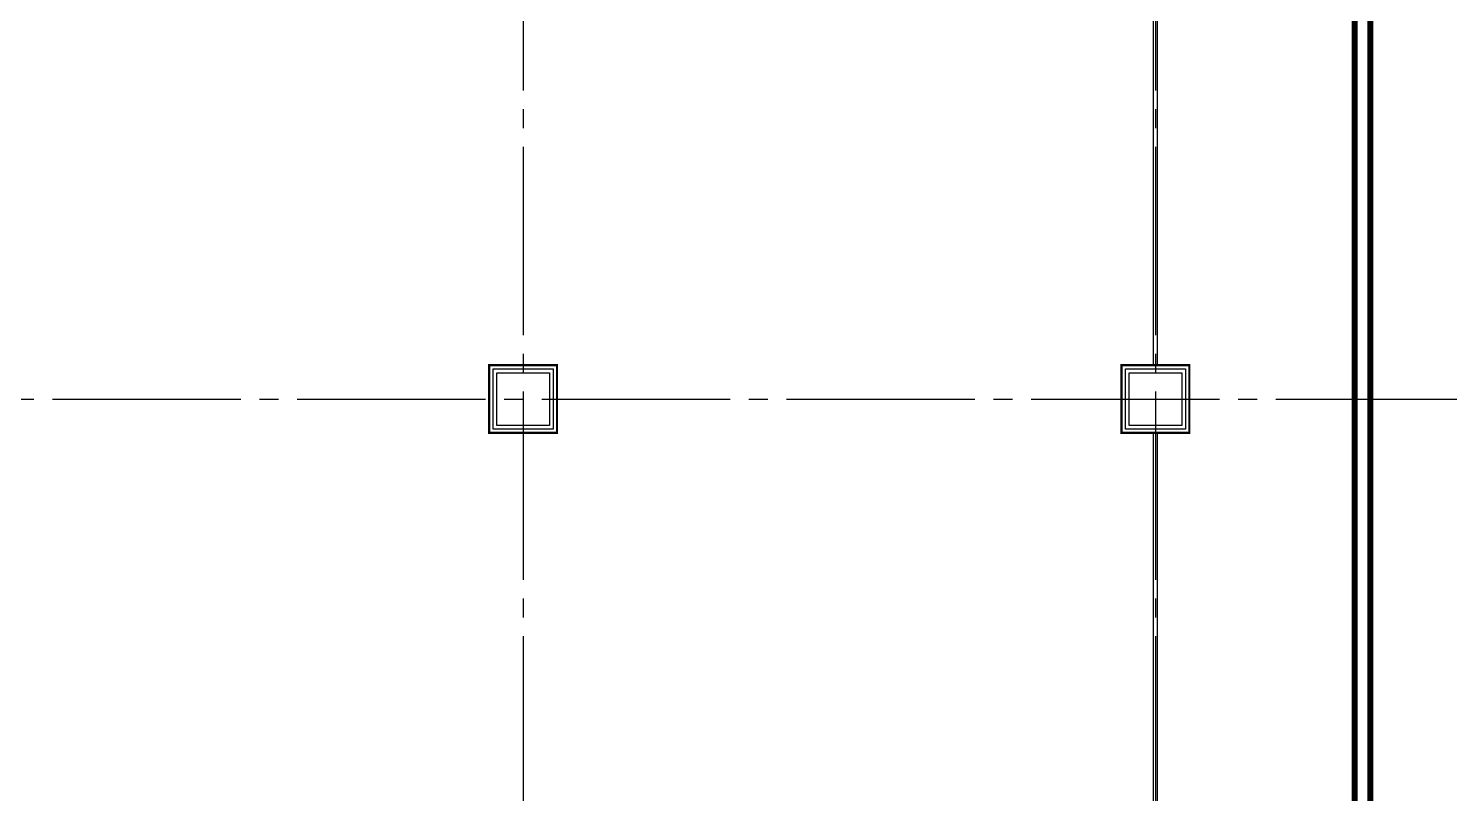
# Model space of a CAD drawing. Extents: x -18489 to 195597, y -1599 to 112111.
# Drawn here: x 2823 to 4711, y 976 to 1992 of the extents above; entities that cross this region are included whole.
import ezdxf
from ezdxf.enums import TextEntityAlignment as Align

# ---------------------------------------------------------------- set-up
doc = ezdxf.new("R2010")
doc.units = 0
doc.header["$LTSCALE"] = 100
doc.linetypes.add('X-S-FAB-L10$0$COL-CEN-LIN', pattern=[3.25, 2.5, -0.25, 0.25, -0.25])
for name, color, linetype in [('188K-SM-03-F10-ARCH-PA-Y2257103$0$K-AREA', 53, 'Continuous'), ('188K-SM-03-F10-ARCH-PA-Y2257103$0$K-AREA-細區', 53, 'Continuous'), ('188K-SM-03-F10-ARCH-PA-Y2257103$0$K-P1S-4.2-單抗', 53, 'Continuous'), ('188K-SM-03-F10-ARCH-PA-Y2257103$0$K-P2D-4.2-雙抗', 53, 'Continuous'), ('188K-SM-07-F10-MECH-CR PIPE-Y2257103$0$00_AC_CHS_12℃', 4, 'Continuous'), ('188K-SM-07-F10-MECH-CR PIPE-Y2257103$0$00_AC_CHS_20℃', 3, 'Continuous'), ('X-S-FAB-L10$0$0-DIM-TXT', 8, 'Continuous'), ('X-S-FAB-L10$0$BLOCK', 8, 'Continuous'), ('X-S-FAB-L10$0$CCL', 8, 'X-S-FAB-L10$0$COL-CEN-LIN'), ('X-S-FAB-L10$0$COL-S', 8, 'Continuous')]:
    doc.layers.add(name, color=color, linetype=linetype)
doc.styles.add('X-S-FAB-L10$0$CHINA', font='simplex.shx', dxfattribs={"width": 0.75, "bigfont": 'chineset.shx'})
doc.styles.add('X-S-FAB-L10$0$Standard', font='', dxfattribs={"width": 0.8})
doc.styles.add('X-S-FAB-L10$0$TG_NOTE_TEXT', font='simplex.shx', dxfattribs={"width": 0.75, "bigfont": 'chineset.shx'})
doc.styles.get('X-S-FAB-L10$0$Standard').set_extended_font_data('Microsoft JhengHei')

# ---------------------------------------------------------------- blocks, each defined once
blk = doc.blocks.new('X-S-FAB-L10$0$FAB2-L05')
at = {"layer": 'X-S-FAB-L10$0$CCL'}
for p, q in [((-22680, 11005), (-22680, 0)), ((-21840, 11005), (-21840, 0)), ((-26880, 2220), (1210, 2220))]:
    blk.add_line(p, q, dxfattribs=at)
at = {"layer": 'X-S-FAB-L10$0$COL-S'}
for points in [[(-22715, 2255), (-22645, 2255), (-22645, 2185), (-22715, 2185)], [(-21875, 2255), (-21805, 2255), (-21805, 2185), (-21875, 2185)]]:
    blk.add_lwpolyline(points, close=True, dxfattribs=at)
blk = doc.blocks.new('X-S-FAB-L10')
at = {"layer": 'X-S-FAB-L10$0$COL-S'}
for p, q in [((3445, 1535), (3515, 1535)), ((3445, 1465), (3445, 1535)), ((3515, 1535), (3515, 1465)), ((4285, 1535), (4355, 1535)), ((4285, 1465), (4285, 1535)), ((4355, 1535), (4355, 1465)), ((3515, 1465), (3445, 1465)), ((4355, 1465), (4285, 1465))]:
    blk.add_line(p, q, dxfattribs=at)
at = {"layer": 'X-S-FAB-L10$0$BLOCK'}
blk.add_blockref('X-S-FAB-L10$0$FAB2-L05', (26160, -720), dxfattribs=at)
at = {"style": 'X-S-FAB-L10$0$TG_NOTE_TEXT', "width": 0.5, "flags": 1}
for p in [(7463.301, 9020), (18268.251, 8649), (11197.77, 4800.167), (16485.801, 4800.167), (25420.27, 2635), (13360, 320.001, 0), (7463.301, -33.333)]:
    blk.add_attdef('WH', text='', height=20, dxfattribs=at).set_placement(p, align=Align.BOTTOM_LEFT)
at = {"width": 0.5}
for style, p in [('X-S-FAB-L10$0$TG_NOTE_TEXT', (7585, 9020)), ('X-S-FAB-L10$0$TG_NOTE_TEXT', (18389.95, 8649)), ('X-S-FAB-L10$0$TG_NOTE_TEXT', (11117.5, 4813.5)), ('X-S-FAB-L10$0$TG_NOTE_TEXT', (16607.5, 4813.5)), ('X-S-FAB-L10$0$TG_NOTE_TEXT', (25350, 2635)), ('X-S-FAB-L10$0$Standard', (13129.375, 325.001, 0)), ('X-S-FAB-L10$0$TG_NOTE_TEXT', (7585, -20))]:
    blk.add_attdef('DESC', text='', height=10, dxfattribs=dict(at, style=style)).set_placement(p, align=Align.BOTTOM_LEFT)
for tag, style, p in [('TYPE', 'X-S-FAB-L10$0$TG_NOTE_TEXT', (7619.286, 9020)), ('NO', 'X-S-FAB-L10$0$TG_NOTE_TEXT', (7650.095, 9020)), ('TYPE', 'X-S-FAB-L10$0$TG_NOTE_TEXT', (18424.236, 8649)), ('NO', 'X-S-FAB-L10$0$TG_NOTE_TEXT', (18455.045, 8649)), ('NO', 'X-S-FAB-L10$0$TG_NOTE_TEXT', (11088.595, 4813.5)), ('TYPE', 'X-S-FAB-L10$0$TG_NOTE_TEXT', (11151.786, 4813.5)), ('TYPE', 'X-S-FAB-L10$0$TG_NOTE_TEXT', (16641.786, 4813.5)), ('NO', 'X-S-FAB-L10$0$TG_NOTE_TEXT', (16672.595, 4813.5)), ('NO', 'X-S-FAB-L10$0$TG_NOTE_TEXT', (25313, 2635)), ('TYPE', 'X-S-FAB-L10$0$TG_NOTE_TEXT', (25350, 2635)), ('NO', 'X-S-FAB-L10$0$Standard', (13100, 320.001, 0)), ('TYPE', 'X-S-FAB-L10$0$Standard', (13129.375, 320.001, 0)), ('TYPE', 'X-S-FAB-L10$0$TG_NOTE_TEXT', (7619.286, -20)), ('NO', 'X-S-FAB-L10$0$TG_NOTE_TEXT', (7650.095, -20))]:
    blk.add_attdef(tag, text='', height=10, dxfattribs=dict(at, style=style)).set_placement(p, align=Align.BOTTOM_RIGHT)
for rotation, style, p in [(180, 'X-S-FAB-L10$0$Standard', (317.625, 7480)), (180, 'X-S-FAB-L10$0$Standard', (1217.625, 7480)), (90, 'X-S-FAB-L10$0$TG_NOTE_TEXT', (24310, 3647.5)), (270, 'X-S-FAB-L10$0$TG_NOTE_TEXT', (17080, 1605))]:
    blk.add_attdef('DESC', text='', height=10, rotation=rotation, dxfattribs=dict(at, style=style)).set_placement(p, align=Align.BOTTOM_LEFT)
for tag, rotation, style, p in [('TYPE', 180, 'X-S-FAB-L10$0$Standard', (317.625, 7480)), ('NO', 180, 'X-S-FAB-L10$0$Standard', (347, 7480)), ('TYPE', 180, 'X-S-FAB-L10$0$Standard', (1217.625, 7480)), ('NO', 180, 'X-S-FAB-L10$0$Standard', (1247, 7480)), ('TYPE', 90, 'X-S-FAB-L10$0$TG_NOTE_TEXT', (24310, 3647.5)), ('NO', 90, 'X-S-FAB-L10$0$TG_NOTE_TEXT', (24310, 3610.5)), ('TYPE', 270, 'X-S-FAB-L10$0$TG_NOTE_TEXT', (17080, 1605)), ('NO', 270, 'X-S-FAB-L10$0$TG_NOTE_TEXT', (17080, 1573))]:
    blk.add_attdef(tag, text='', height=10, rotation=rotation, dxfattribs=dict(at, style=style)).set_placement(p, align=Align.BOTTOM_RIGHT)
at = {"style": 'X-S-FAB-L10$0$TG_NOTE_TEXT', "width": 0.5, "flags": 1}
for rotation, p in [(180, (43, 7480)), (180, (943, 7480)), (90, (24310, 3717.77)), (270, (17080, 1711.699))]:
    blk.add_attdef('WH', text='', height=20, rotation=rotation, dxfattribs=at).set_placement(p, align=Align.BOTTOM_LEFT)
at = {"layer": 'X-S-FAB-L10$0$0-DIM-TXT', "style": 'X-S-FAB-L10$0$CHINA', "width": 0.75}
for p in [(667.414, 7855.1, -2689.4), (22627.353, 6728.814), (25644.722, 6728.814), (24778.787, 5569.051), (1118.252, 4980), (417.801, 4594.623), (23874.84, 4355), (22927.43, 4330.122), (23749.869, 3901.367), (417.801, 3765.236), (1118.252, 3730), (417.801, 3115.79), (536.882, 2227.832), (16908.994, 1782.652), (888.445, 880.466), (16977.43, 750), (18878.841, 750), (25641.221, 553.233), (21364.03, 526.894)]:
    blk.add_attdef('HIG', text='', height=80, dxfattribs=at).set_placement(p, align=Align.MIDDLE_LEFT)
blk = doc.blocks.new('188K-SM-07-F10-MECH-CR PIPE-Y2257103')
at = {"layer": '188K-SM-07-F10-MECH-CR PIPE-Y2257103$0$00_AC_CHS_12℃', "ltscale": 1000, "const_width": 8}
blk.add_lwpolyline([(4584.425, 108.994), (4584.425, 2145.67), (6236.896, 2145.67)], dxfattribs=at)
at = {"layer": '188K-SM-07-F10-MECH-CR PIPE-Y2257103$0$00_AC_CHS_20℃', "ltscale": 1000, "const_width": 8}
blk.add_lwpolyline([(4605.581, 63.468), (4605.581, 2124.525), (6237.317, 2124.525)], dxfattribs=at)
blk = doc.blocks.new('188K-SM-03-F10-ARCH-PA-Y2257103')
at = {"layer": '188K-SM-03-F10-ARCH-PA-Y2257103$0$K-AREA', "color": 1, "const_width": 3}
for points in [[(3435, 1545), (3525, 1545), (3525, 1455), (3435, 1455)], [(4275, 1545), (4365, 1545), (4365, 1455), (4275, 1455)]]:
    blk.add_lwpolyline(points, close=True, dxfattribs=at)
at = {"layer": '188K-SM-03-F10-ARCH-PA-Y2257103$0$K-AREA-細區', "const_width": 1}
for points in [[(3435, 1545), (3525, 1545), (3525, 1455), (3435, 1455)], [(4275, 1545), (4365, 1545), (4365, 1455), (4275, 1455)]]:
    blk.add_lwpolyline(points, close=True, dxfattribs=at)
at = {"layer": '188K-SM-03-F10-ARCH-PA-Y2257103$0$K-P1S-4.2-單抗'}
for points in [[(3435, 1545), (3525, 1545), (3525, 1455), (3435, 1455)], [(3440, 1540), (3520, 1540), (3520, 1460), (3440, 1460)], [(4275, 1545), (4365, 1545), (4365, 1455), (4275, 1455)], [(4280, 1540), (4360, 1540), (4360, 1460), (4280, 1460)]]:
    blk.add_lwpolyline(points, close=True, dxfattribs=at)
at = {"layer": '188K-SM-03-F10-ARCH-PA-Y2257103$0$K-P2D-4.2-雙抗'}
for p, q in [((4317.5, 1545), (4317.5, 2955)), ((4317.5, 1545), (4317.5, 2955)), ((4317.5, 1545), (4317.5, 2955)), ((4322.5, 1545), (4322.5, 2955)), ((4322.5, 1545), (4322.5, 2955)), ((4322.5, 1545), (4322.5, 2955)), ((4317.5, 615, 0), (4317.5, 1455)), ((4317.5, 615, 0), (4317.5, 1455)), ((4317.5, 615, 0), (4317.5, 1455)), ((4322.5, 615, 0), (4322.5, 1455)), ((4322.5, 615, 0), (4322.5, 1455)), ((4322.5, 615, 0), (4322.5, 1455))]:
    blk.add_line(p, q, dxfattribs=at)

msp = doc.modelspace()

# ---------------------------------------------------------------- block references
msp.add_blockref('X-S-FAB-L10', (0, 0))

# ---------------------------------------------------------------- next in the draw order: block references
msp.add_blockref('188K-SM-07-F10-MECH-CR PIPE-Y2257103', (0, 0))

# ---------------------------------------------------------------- next in the draw order: block references
msp.add_blockref('188K-SM-03-F10-ARCH-PA-Y2257103', (0, 0))

doc.saveas('drawing.dxf')
